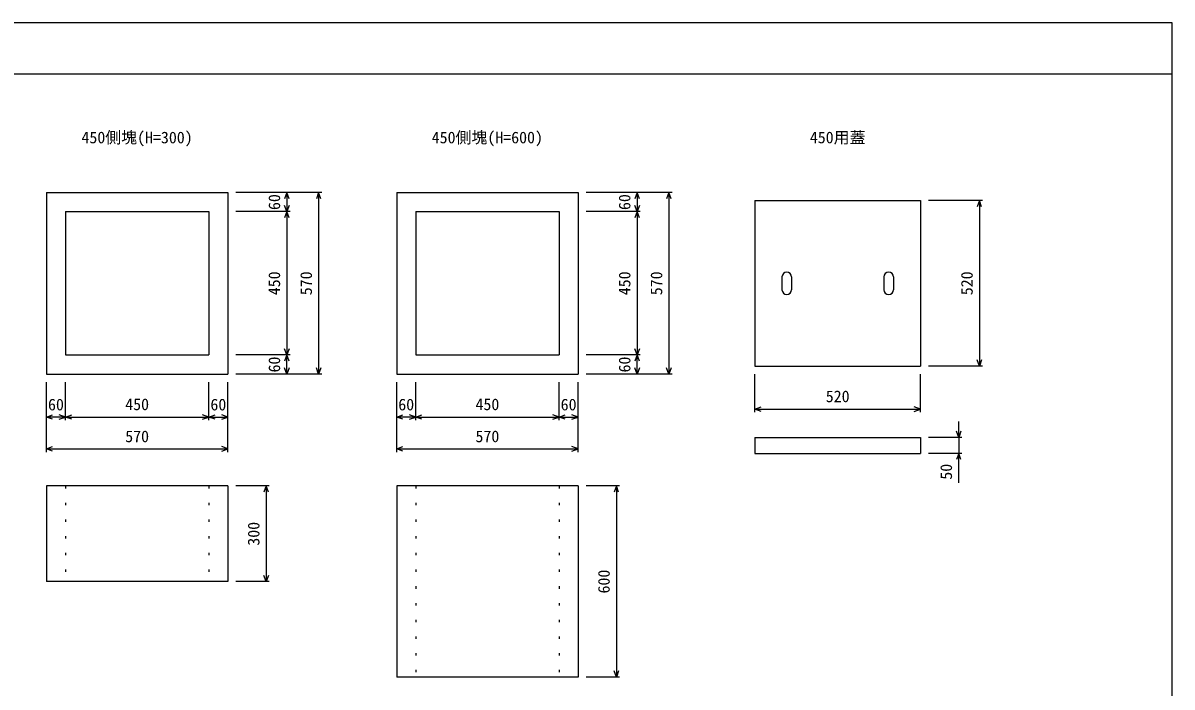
# Model space of a CAD drawing. Units: millimetres, scale not verified. Extents: x 15 to 25215, y 0 to 17820.
# Drawn here: x 10875 to 14483, y 4002 to 6087 of the extents above; entities that cross this region are included whole.
import ezdxf
from ezdxf.enums import TextEntityAlignment as Align

# ---------------------------------------------------------------- set-up
doc = ezdxf.new("R2010")
doc.units = ezdxf.units.MM
doc.header["$LTSCALE"] = 30
doc.linetypes.add('DOTTED', pattern=[1.75, 0.25, -1.5])
for name, color, linetype, lineweight in [('DIM', 7, 'Continuous', 25), ('OUTLINE', 3, 'Continuous', 25), ('OUTLINE2', 4, 'DOTTED', 25), ('TXT', 7, 'Continuous', 25)]:
    doc.layers.add(name, color=color, linetype=linetype, lineweight=lineweight)
doc.styles.add('ＭＳ ゴシック', font='')
doc.styles.get('ＭＳ ゴシック').set_extended_font_data('MS Gothic')

msp = doc.modelspace()

# ---------------------------------------------------------------- linework, layer by layer
at = {"layer": 'DIM'}
for p, q in [((14483.48, 6086.57), (7983.48, 6086.57)), ((14483.48, 2086.57), (14483.48, 6086.57)), ((7983.48, 5926.57), (14483.48, 5926.57)), ((11813.48, 5554.19), (11543.48, 5554.19)), ((11703.48, 5554.19), (11696.39, 5534.73)), ((11703.48, 5554.19), (11703.48, 5494.19)), ((11710.56, 5534.73), (11703.48, 5554.19)), ((11803.48, 5554.19), (11796.39, 5534.73)), ((11803.48, 5554.19), (11803.48, 4984.19)), ((11810.56, 5534.73), (11803.48, 5554.19)), ((12913.48, 5554.19), (12643.48, 5554.19)), ((12803.48, 5554.19), (12796.39, 5534.73)), ((12803.48, 5554.19), (12803.48, 5494.19)), ((12810.56, 5534.73), (12803.48, 5554.19)), ((12903.48, 5554.19), (12896.39, 5534.73)), ((12903.48, 5554.19), (12903.48, 4984.19)), ((12910.56, 5534.73), (12903.48, 5554.19)), ((13888.48, 5529.19), (13718.48, 5529.19)), ((13878.48, 5529.19), (13871.39, 5509.73)), ((13878.48, 5529.19), (13878.48, 5009.19)), ((13885.56, 5509.73), (13878.48, 5529.19)), ((11713.48, 5494.19), (11543.48, 5494.19)), ((11703.48, 5494.19), (11696.39, 5513.65)), ((11703.48, 5494.19), (11696.39, 5474.73)), ((11710.56, 5513.65), (11703.48, 5494.19)), ((11703.48, 5494.19), (11703.48, 5044.19)), ((11710.56, 5474.73), (11703.48, 5494.19)), ((12813.48, 5494.19), (12643.48, 5494.19)), ((12803.48, 5494.19), (12796.39, 5513.65)), ((12803.48, 5494.19), (12796.39, 5474.73)), ((12810.56, 5513.65), (12803.48, 5494.19)), ((12803.48, 5494.19), (12803.48, 5044.19)), ((12810.56, 5474.73), (12803.48, 5494.19)), ((11703.48, 5044.19), (11696.39, 5063.65)), ((11710.56, 5063.65), (11703.48, 5044.19)), ((12803.48, 5044.19), (12796.39, 5063.65)), ((12810.56, 5063.65), (12803.48, 5044.19)), ((11713.48, 5044.19), (11543.48, 5044.19)), ((11703.48, 5044.19), (11696.39, 5024.73)), ((11703.48, 4984.19), (11703.48, 5044.19)), ((11710.56, 5024.73), (11703.48, 5044.19)), ((12813.48, 5044.19), (12643.48, 5044.19)), ((12803.48, 5044.19), (12796.39, 5024.73)), ((12803.48, 4984.19), (12803.48, 5044.19)), ((12810.56, 5024.73), (12803.48, 5044.19)), ((13878.48, 5009.19), (13871.39, 5028.65)), ((13885.56, 5028.65), (13878.48, 5009.19)), ((11813.48, 4984.19), (11543.48, 4984.19)), ((11703.48, 4984.19), (11696.39, 5003.65)), ((11710.56, 5003.65), (11703.48, 4984.19)), ((11803.48, 4984.19), (11796.39, 5003.65)), ((11810.56, 5003.65), (11803.48, 4984.19)), ((12913.48, 4984.19), (12643.48, 4984.19)), ((12803.48, 4984.19), (12796.39, 5003.65)), ((12810.56, 5003.65), (12803.48, 4984.19)), ((12903.48, 4984.19), (12896.39, 5003.65)), ((12910.56, 5003.65), (12903.48, 4984.19)), ((13173.48, 4864.19), (13173.48, 4984.19)), ((13693.48, 4864.19), (13693.48, 4984.19)), ((13888.48, 5009.19), (13718.48, 5009.19)), ((10948.48, 4739.19), (10948.48, 4959.19)), ((11008.48, 4839.19), (11008.48, 4959.19)), ((11458.48, 4839.19), (11458.48, 4959.19)), ((11518.48, 4739.19), (11518.48, 4959.19)), ((12048.48, 4739.19), (12048.48, 4959.19)), ((12108.48, 4839.19), (12108.48, 4959.19)), ((12558.48, 4839.19), (12558.48, 4959.19)), ((12618.48, 4739.19), (12618.48, 4959.19)), ((13173.48, 4874.19), (13192.93, 4881.27)), ((13173.48, 4874.19), (13693.48, 4874.19)), ((13192.93, 4867.1), (13173.48, 4874.19)), ((13693.48, 4874.19), (13674.02, 4881.27)), ((13674.02, 4867.1), (13693.48, 4874.19)), ((10948.48, 4849.19), (10967.93, 4856.27)), ((11008.48, 4849.19), (10948.48, 4849.19)), ((10967.93, 4842.1), (10948.48, 4849.19)), ((11008.48, 4849.19), (10989.02, 4856.27)), ((10989.02, 4842.1), (11008.48, 4849.19)), ((11008.48, 4849.19), (11027.93, 4856.27)), ((11008.48, 4849.19), (11458.48, 4849.19)), ((11027.93, 4842.1), (11008.48, 4849.19)), ((11458.48, 4849.19), (11439.02, 4856.27)), ((11439.02, 4842.1), (11458.48, 4849.19)), ((11458.48, 4849.19), (11477.93, 4856.27)), ((11458.48, 4849.19), (11518.48, 4849.19)), ((11477.93, 4842.1), (11458.48, 4849.19)), ((11518.48, 4849.19), (11499.02, 4856.27)), ((11499.02, 4842.1), (11518.48, 4849.19)), ((12048.48, 4849.19), (12067.93, 4856.27)), ((12108.48, 4849.19), (12048.48, 4849.19)), ((12067.93, 4842.1), (12048.48, 4849.19)), ((12108.48, 4849.19), (12089.02, 4856.27)), ((12089.02, 4842.1), (12108.48, 4849.19)), ((12108.48, 4849.19), (12127.93, 4856.27)), ((12108.48, 4849.19), (12558.48, 4849.19)), ((12127.93, 4842.1), (12108.48, 4849.19)), ((12558.48, 4849.19), (12539.02, 4856.27)), ((12539.02, 4842.1), (12558.48, 4849.19)), ((12558.48, 4849.19), (12577.93, 4856.27)), ((12558.48, 4849.19), (12618.48, 4849.19)), ((12577.93, 4842.1), (12558.48, 4849.19)), ((12618.48, 4849.19), (12599.02, 4856.27)), ((12599.02, 4842.1), (12618.48, 4849.19)), ((13813.48, 4785.2), (13806.39, 4804.66)), ((13813.48, 4785.2), (13813.48, 4835.2)), ((13820.56, 4804.66), (13813.48, 4785.2)), ((13823.48, 4785.2), (13718.48, 4785.2)), ((13813.48, 4785.2), (13813.48, 4735.2)), ((10948.48, 4749.19), (10967.93, 4756.27)), ((10948.48, 4749.19), (11518.48, 4749.19)), ((10967.93, 4742.1), (10948.48, 4749.19)), ((11518.48, 4749.19), (11499.02, 4756.27)), ((11499.02, 4742.1), (11518.48, 4749.19)), ((12048.48, 4749.19), (12067.93, 4756.27)), ((12048.48, 4749.19), (12618.48, 4749.19)), ((12067.93, 4742.1), (12048.48, 4749.19)), ((12618.48, 4749.19), (12599.02, 4756.27)), ((12599.02, 4742.1), (12618.48, 4749.19)), ((13823.48, 4735.2), (13718.48, 4735.2)), ((13813.48, 4735.2), (13806.39, 4715.75)), ((13813.48, 4643.16), (13813.48, 4735.2)), ((13820.56, 4715.75), (13813.48, 4735.2)), ((11648.48, 4632.73), (11543.48, 4632.73)), ((11638.48, 4632.73), (11631.39, 4613.28)), ((11638.48, 4632.73), (11638.48, 4332.73)), ((11645.56, 4613.28), (11638.48, 4632.73)), ((12748.48, 4632.73), (12643.48, 4632.73)), ((12738.48, 4632.73), (12731.39, 4613.28)), ((12738.48, 4632.73), (12738.48, 4032.73)), ((12745.56, 4613.28), (12738.48, 4632.73)), ((11648.48, 4332.73), (11543.48, 4332.73)), ((11638.48, 4332.73), (11631.39, 4352.19)), ((11645.56, 4352.19), (11638.48, 4332.73)), ((12738.48, 4032.73), (12731.39, 4052.19)), ((12745.56, 4052.19), (12738.48, 4032.73)), ((12748.48, 4032.73), (12643.48, 4032.73))]:
    msp.add_line(p, q, dxfattribs=at)
at = {"layer": 'OUTLINE'}
for p, q in [((10948.48, 5554.19), (10948.48, 4984.19)), ((10948.48, 5554.19), (11518.48, 5554.19)), ((11518.48, 5554.19), (11518.48, 4984.19)), ((12048.48, 5554.19), (12048.48, 4984.19)), ((12048.48, 5554.19), (12618.48, 5554.19)), ((12618.48, 5554.19), (12618.48, 4984.19)), ((13173.48, 5529.19), (13173.48, 5009.19)), ((13173.48, 5529.19), (13693.48, 5529.19)), ((13693.48, 5529.19), (13693.48, 5009.19)), ((11008.48, 5494.19), (11008.48, 5044.19)), ((11008.48, 5494.19), (11458.48, 5494.19)), ((11458.48, 5494.19), (11458.48, 5044.19)), ((12108.48, 5494.19), (12108.48, 5044.19)), ((12108.48, 5494.19), (12558.48, 5494.19)), ((12558.48, 5494.19), (12558.48, 5044.19)), ((13258.48, 5289.19), (13258.48, 5249.19)), ((13288.48, 5289.19), (13288.48, 5249.19)), ((13578.48, 5289.19), (13578.48, 5249.19)), ((13608.48, 5289.19), (13608.48, 5249.19)), ((11008.48, 5044.19), (11458.48, 5044.19)), ((12108.48, 5044.19), (12558.48, 5044.19)), ((10948.48, 4984.19), (11518.48, 4984.19)), ((12048.48, 4984.19), (12618.48, 4984.19)), ((13173.48, 5009.19), (13693.48, 5009.19)), ((13173.48, 4785.2), (13693.48, 4785.2)), ((13173.48, 4785.2), (13173.48, 4735.2)), ((13693.48, 4785.2), (13693.48, 4735.2)), ((13173.48, 4735.2), (13693.48, 4735.2)), ((11518.48, 4632.73), (10948.48, 4632.73)), ((10948.48, 4632.73), (10948.48, 4332.73)), ((11518.48, 4632.73), (11518.48, 4332.73)), ((12618.48, 4632.73), (12048.48, 4632.73)), ((12048.48, 4632.73), (12048.48, 4032.73)), ((12618.48, 4632.73), (12618.48, 4032.73)), ((11518.48, 4332.73), (10948.48, 4332.73)), ((12618.48, 4032.73), (12048.48, 4032.73))]:
    msp.add_line(p, q, dxfattribs=at)
for centre, start, end in [((13273.48, 5289.19), 0, 180), ((13593.48, 5289.19), 0, 180), ((13273.48, 5249.19), 180, 0), ((13593.48, 5249.19), 180, 0)]:
    msp.add_arc(centre, 15, start, end, dxfattribs=at)
at = {"layer": 'OUTLINE2'}
for p, q in [((11008.48, 4632.73), (11008.48, 4332.73)), ((11458.48, 4632.73), (11458.48, 4332.73)), ((12108.48, 4632.73), (12108.48, 4032.73)), ((12558.48, 4632.73), (12558.48, 4032.73))]:
    msp.add_line(p, q, dxfattribs=at)

# ---------------------------------------------------------------- texts
at = {"layer": 'DIM', "style": 'ＭＳ ゴシック'}
for s, p in [('60', (11693.48, 5499.19)), ('60', (12793.48, 5499.19)), ('450', (11693.48, 5231.69)), ('570', (11793.48, 5231.69)), ('450', (12793.48, 5231.69)), ('570', (12893.48, 5231.69)), ('520', (13868.48, 5231.69)), ('60', (11693.48, 4989.19)), ('60', (12793.48, 4989.19)), ('50', (13803.48, 4652.52)), ('300', (11628.48, 4445.23)), ('600', (12728.48, 4295.23))]:
    msp.add_text(s, height=36.66, rotation=90, dxfattribs=at).set_placement(p, align=Align.BOTTOM_LEFT)
for s, p in [('520', (13395.98, 4884.87)), ('60', (10953.48, 4859.19)), ('450', (11195.98, 4859.87)), ('60', (11463.48, 4859.19)), ('60', (12053.48, 4859.19)), ('450', (12295.98, 4859.87)), ('60', (12563.48, 4859.19)), ('570', (11195.98, 4759.19)), ('570', (12295.98, 4759.19))]:
    msp.add_text(s, height=36.66, dxfattribs=at).set_placement(p, align=Align.BOTTOM_LEFT)
at = {"layer": 'TXT', "style": 'ＭＳ ゴシック'}
for s, p in [('450側塊(H=300)', (11058.48, 5697.77)), ('450側塊(H=600)', (12158.48, 5697.77)), ('450用蓋', (13345.98, 5697.77))]:
    msp.add_text(s, height=36.66, dxfattribs=at).set_placement(p, align=Align.BOTTOM_LEFT)

doc.saveas('drawing.dxf')
